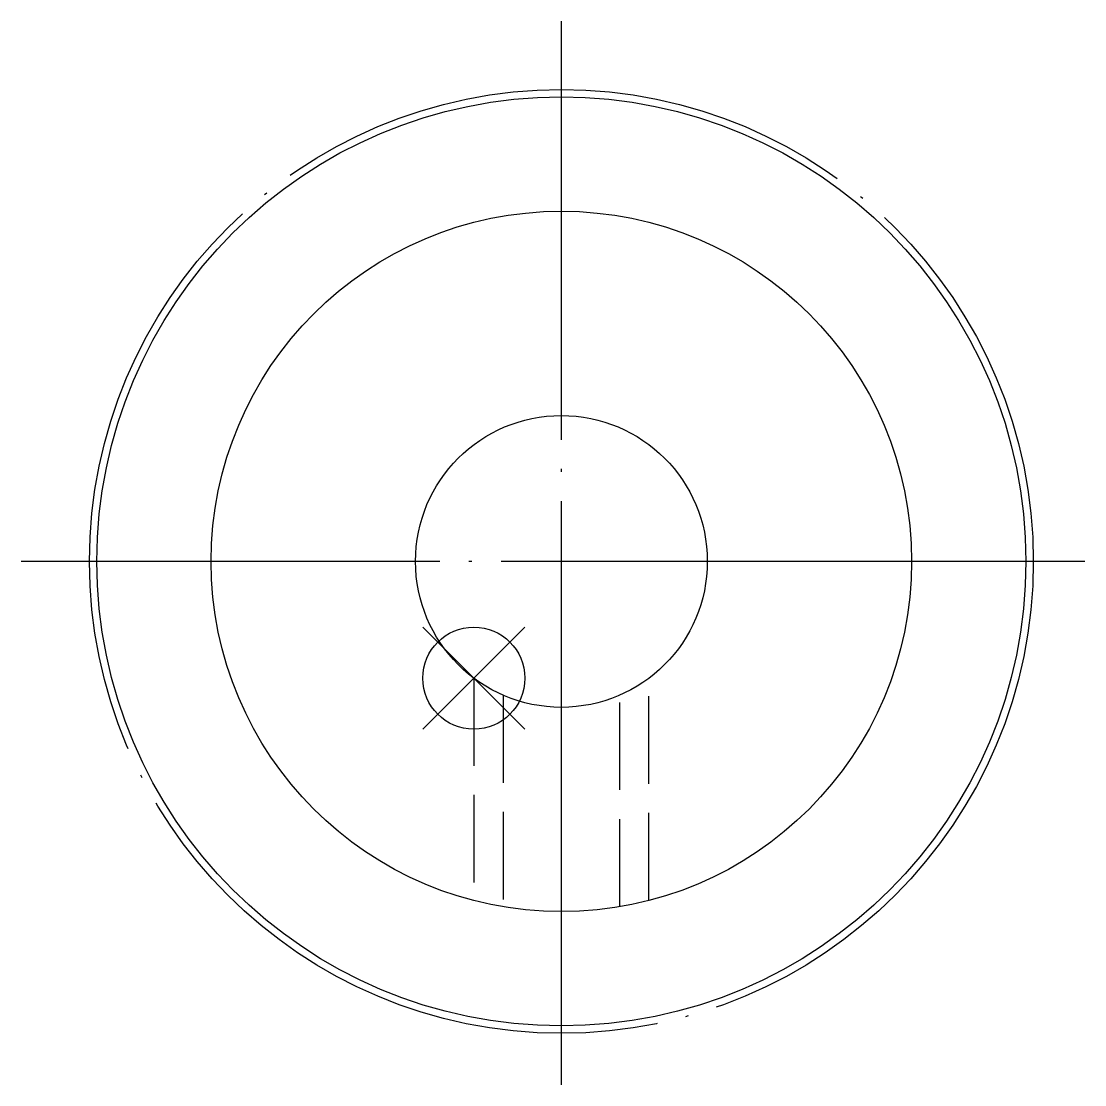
# Model space of a CAD drawing. Extents: x 90.4 to 126.9, y 636.9 to 673.4.
import ezdxf

# ---------------------------------------------------------------- set-up
doc = ezdxf.new("R2010")
doc.units = 0
doc.header["$MEASUREMENT"] = 0
doc.linetypes.add('CENTER', pattern=[22, 20, -1, 0, -1])
doc.linetypes.add('DASHED', pattern=[4, 3, -1])
doc.layers.get('0').update_dxf_attribs({"linetype": 'CONTINUOUS'})
doc.layers.add('$PARTREF_BOM', color=7, linetype='CONTINUOUS')
doc.styles.get("Standard").update_dxf_attribs({"font": 'txt.shx', "bigfont": 'chineset.shx'})

# ---------------------------------------------------------------- blocks, each defined once
blk = doc.blocks.new('PARTREF')
at = {"layer": '$PARTREF_BOM', "color": 2}
for p, q in [((-1.75, -1.75), (1.75, 1.75)), ((-1.75, 1.75), (1.75, -1.75))]:
    blk.add_line(p, q, dxfattribs=at)
blk.add_circle((0, 0), 1.75, dxfattribs=at)
at = {"layer": '$PARTREF_BOM', "color": 2, "flags": 1}
for tag, p in [('TAG5', (-16.086, -4.95)), ('TAG10', (-5.651, -4.998)), ('TAG15', (5.594, -4.742)), ('TAG4', (-16.086, -8.95)), ('TAG9', (-5.651, -8.998)), ('TAG14', (5.594, -8.742)), ('TAG3', (-16.086, -12.95)), ('TAG8', (-5.651, -12.998)), ('TAG13', (5.594, -12.742)), ('TAG2', (-16.086, -16.95)), ('TAG7', (-5.651, -16.998)), ('TAG12', (5.594, -16.742)), ('TAG1', (-16.086, -20.95)), ('TAG6', (-5.651, -20.998)), ('TAG11', (5.594, -20.742))]:
    blk.add_attdef(tag, p, '', height=2.5, dxfattribs=at)

msp = doc.modelspace()

# ---------------------------------------------------------------- linework, layer by layer
at = {"color": 1, "linetype": 'CENTER'}
for p, q in [((108.924, 636.927), (108.924, 673.366)), ((126.856, 654.858), (90.416, 654.858))]:
    msp.add_line(p, q, dxfattribs=at)
at = {"color": 3, "linetype": 'DASHED'}
for p, q in [((105.924, 650.858), (105.924, 643.239)), ((111.924, 643.239), (111.924, 650.858)), ((106.924, 650.276), (106.924, 643.026)), ((110.924, 643.026), (110.924, 650.276))]:
    msp.add_line(p, q, dxfattribs=at)
at = {"color": 1, "linetype": 'CENTER'}
msp.add_circle((108.924, 654.858), 16.17, dxfattribs=at)
at = {"color": 7, "linetype": 'CONTINUOUS'}
for radius in [15.916, 12, 5]:
    msp.add_circle((108.924, 654.858), radius, dxfattribs=at)

# ---------------------------------------------------------------- block references
at = {"color": 7}
msp.add_blockref('PARTREF', (105.924, 650.858), dxfattribs=at)

doc.saveas('drawing.dxf')
